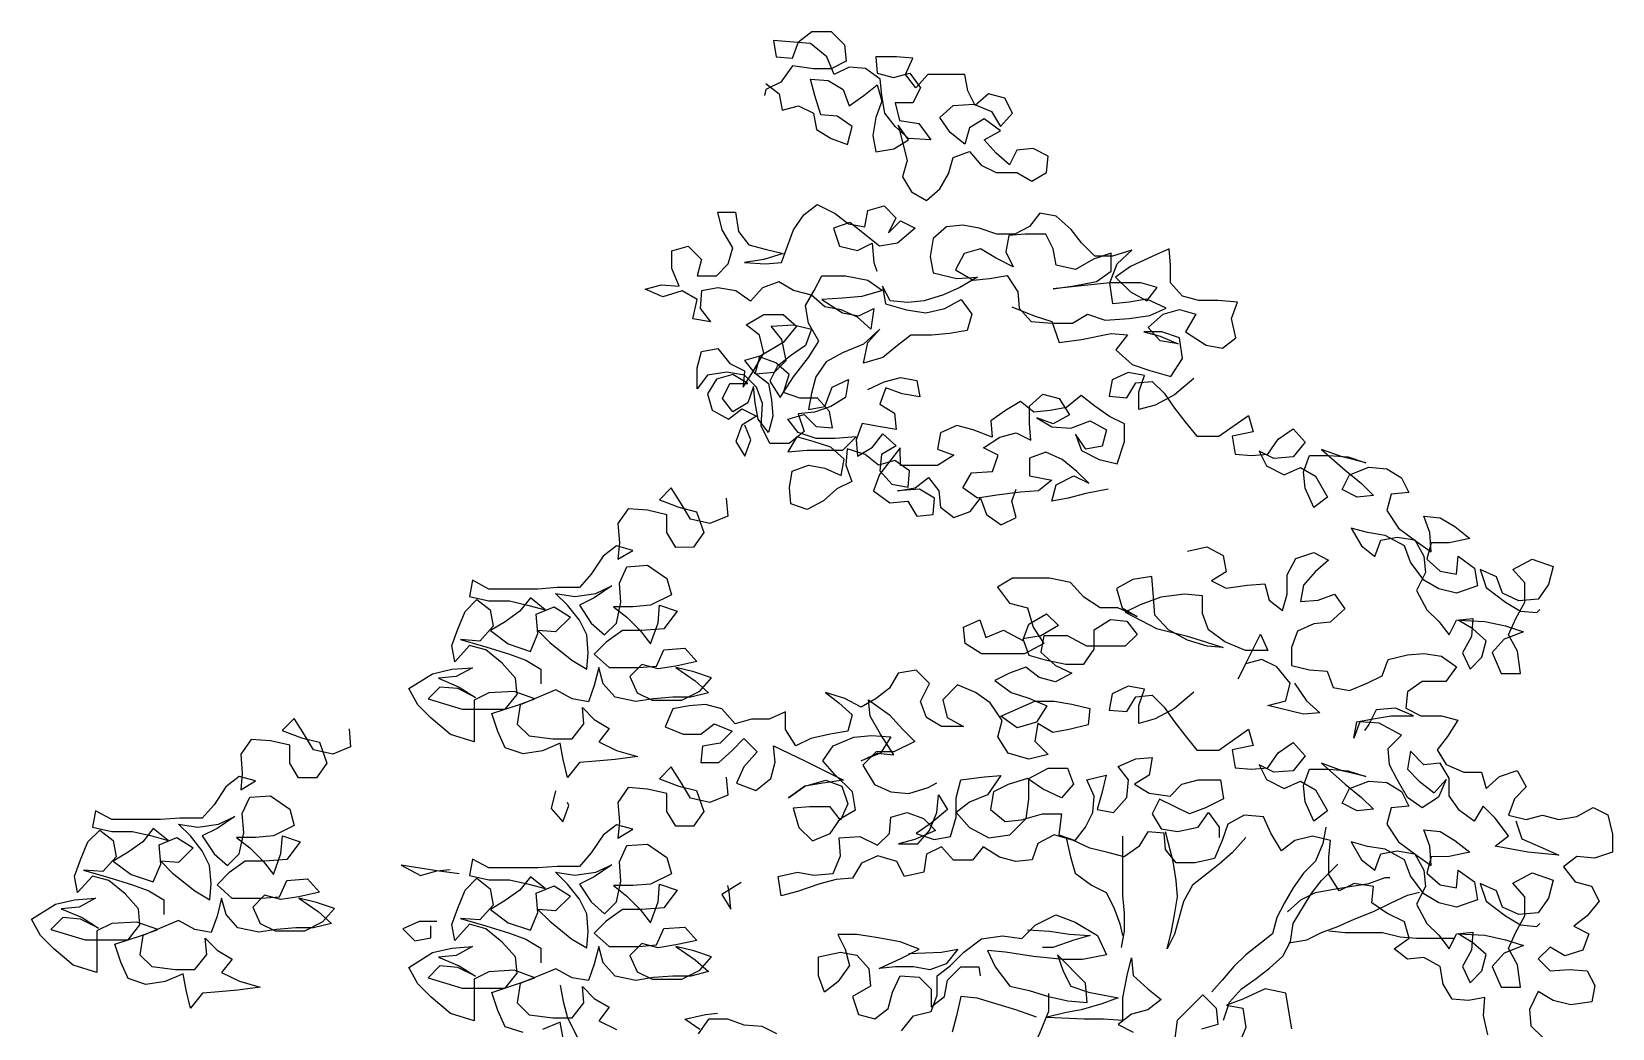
# Model space of a CAD drawing. Extents: x -109 to 1815, y -14679 to 345.
# Drawn here: x -107.047 to -104.415, y -33.112 to -31.452 of the extents above; entities that cross this region are included whole.
import ezdxf

# ---------------------------------------------------------------- set-up
doc = ezdxf.new("R2010")
doc.units = 0
doc.header["$MEASUREMENT"] = 0
doc.layers.get('0').update_dxf_attribs({"linetype": 'CONTINUOUS'})
doc.layers.add('LINHA-TELHA-VISTA', color=1, linetype='CONTINUOUS')

# ---------------------------------------------------------------- blocks, each defined once
blk = doc.blocks.new('arv-elev2')
for points in [[(-420.2, 7209.7), (-398, 7192.5), (-393, 7165.3), (-365.8, 7172.7), (-341.1, 7160.4), (-336.1, 7133.2), (-311.4, 7118.4), (-284.2, 7108.5), (-276.8, 7138.2), (-301.6, 7155.5), (-328.7, 7157.9), (-338.7, 7190), (-346.1, 7217.2), (-316.4, 7214.8), (-291.7, 7200), (-281.8, 7172.8), (-257.1, 7190.1), (-234.9, 7207.4), (-227.4, 7180.3), (-237.3, 7153.1), (-242.2, 7123.4), (-237.3, 7096.2), (-207.6, 7101.2), (-182.9, 7116), (-200.2, 7140.7), (-185.3, 7081.4), (-192.7, 7054.3), (-177.9, 7029.6), (-153.2, 7014.8), (-130.9, 7034.5), (-116.1, 7059.3), (-108.7, 7086.5), (-81.6, 7096.4), (-61.8, 7074.1), (-37.1, 7061.8), (-2.5, 7061.8), (22.3, 7047), (47, 7061.9), (49.4, 7089.1), (24.7, 7101.4), (-2.5, 7098.9), (-14.8, 7074.2), (-37.1, 7093.9), (-56.9, 7116.2), (-29.7, 7131), (-56.9, 7150.8), (-81.6, 7135.9), (-89, 7108.7), (-113.7, 7128.5), (-131, 7153.2), (-108.8, 7173), (-74.2, 7175.5), (-44.6, 7163.1), (-29.7, 7138.4), (-10, 7160.7), (-22.3, 7185.4), (-49.5, 7192.8), (-71.8, 7173), (-84.1, 7197.7), (-89.1, 7224.9), (-150.9, 7224.8), (-170.6, 7202.6), (-187.9, 7224.8), (-175.6, 7252), (-202.8, 7254.4), (-237.4, 7254.4), (-234.9, 7227.2), (-207.7, 7219.8), (-180.5, 7227.3), (-163.2, 7202.6), (-175.5, 7177.8), (-205.2, 7177.8), (-197.8, 7148.2), (-165.6, 7143.2), (-145.8, 7116.1), (-182.9, 7118.5), (-205.2, 7138.3), (-222.5, 7160.5), (-227.5, 7190.1), (-230, 7217.3), (-254.7, 7234.6), (-281.9, 7237), (-306.6, 7224.7), (-318.9, 7254.3), (-346.2, 7276.5), (-380.8, 7279), (-407.9, 7281.4), (-403, 7254.2), (-375.8, 7251.8), (-365.9, 7279), (-343.7, 7296.3), (-311.6, 7296.3), (-289.3, 7274.1), (-286.8, 7246.9), (-311.5, 7234.5), (-341.2, 7234.5), (-375.8, 7239.4), (-395.5, 7212.2), (-420.2, 7199.9), (-422.7, 7190)], [(-11, 6838), (26.1, 6823.2), (55.8, 6813.4), (68.2, 6778.8), (105.2, 6783.8), (154.7, 6793.7), (181.8, 6791.2), (162.1, 6766.5), (189.3, 6741.8), (219, 6732), (253.6, 6722.1), (273.3, 6751.8), (268.3, 6786.4), (238.7, 6796.2), (209, 6796.2), (236.2, 6788.8), (265.9, 6776.5), (236.2, 6781.4), (216.4, 6803.6), (241.1, 6825.9), (268.3, 6833.3), (295.5, 6825.9), (278.2, 6796.3), (312.8, 6774.1), (340, 6769.1), (362.3, 6786.5), (354.8, 6818.6), (364.7, 6845.8), (332.5, 6848.2), (300.4, 6848.2), (273.2, 6855.6), (253.4, 6877.8), (253.4, 6907.5), (250.9, 6934.6), (223.7, 6922.3), (186.7, 6904.9), (162, 6887.6), (186.7, 6862.9), (213.9, 6848.1), (231.2, 6870.4), (204, 6877.8), (152.1, 6877.7), (58.2, 6867.7), (92.8, 6872.7), (129.9, 6880.2), (154.6, 6897.5), (154.5, 6927.1), (124.9, 6917.2), (95.3, 6899.9), (63.1, 6907.3), (58.2, 6934.5), (45.8, 6959.2), (11.2, 6959.1), (-16, 6956.6), (-20.9, 6929.4), (-8.5, 6904.7), (-38.2, 6919.5), (-62.9, 6934.3), (-90.1, 6926.9), (-104.9, 6899.7), (-75.2, 6882.4), (-48.1, 6884.9), (-18.4, 6889.9), (-1.1, 6862.7), (1.4, 6835.6), (21.2, 6813.3), (55.8, 6810.9), (90.4, 6810.9), (115.1, 6825.8), (144.8, 6815.9), (184.3, 6818.4), (218.9, 6823.4), (246.1, 6835.8), (213.9, 6850.6), (184.3, 6845.6), (157.1, 6843.1), (152.1, 6877.7), (164.4, 6909.8), (189.1, 6932.1), (157, 6922.2), (127.4, 6922.2), (105.1, 6944.4), (87.8, 6966.6), (63, 6988.8), (35.9, 6993.7), (18.6, 6971.5), (-6.1, 6959.1), (-35.8, 6959.1), (-65.4, 6968.9), (-92.6, 6973.9), (-119.8, 6971.4), (-142, 6951.6), (-146.9, 6921.9), (-142, 6894.7), (-102.4, 6884.9), (-67.8, 6887.4), (-97.5, 6870.1), (-124.6, 6857.7), (-156.8, 6847.8), (-183.9, 6845.3), (-213.6, 6847.7), (-226, 6872.4), (-221, 6842.8), (-186.4, 6832.9), (-154.3, 6828), (-122.2, 6835.4), (-95, 6850.3), (-77.7, 6825.6), (-85.1, 6798.4), (-114.7, 6793.4), (-144.4, 6790.9), (-179, 6790.9), (-201.2, 6773.6), (-225.9, 6753.8), (-258, 6743.9), (-250.6, 6778.5), (-230.9, 6800.7), (-258, 6776), (-292.6, 6761.2), (-319.8, 6746.3), (-337, 6721.6), (-344.4, 6694.4), (-349.4, 6667.2), (-322.2, 6672.2), (-309.8, 6704.3), (-282.7, 6716.7), (-287.6, 6687), (-312.3, 6672.2), (-339.5, 6662.3), (-366.6, 6659.8), (-356.7, 6630.1), (-381.4, 6610.3), (-413.6, 6610.3), (-428.4, 6639.9), (-426, 6677), (-435.9, 6704.2), (-455.7, 6723.9), (-485.3, 6728.9), (-517.5, 6723.9), (-534.7, 6701.6), (-534.8, 6736.2), (-527.4, 6763.4), (-500.2, 6768.4), (-480.4, 6743.7), (-455.7, 6731.3), (-458.1, 6704.2), (-440.8, 6731.4), (-423.6, 6761), (-431, 6790.7), (-453.3, 6808), (-423.6, 6825.3), (-391.5, 6825.3), (-369.3, 6805.6), (-391.5, 6778.4), (-428.5, 6756.1), (-455.7, 6748.6), (-438.4, 6726.4), (-406.2, 6728.9), (-386.5, 6748.7), (-393.9, 6783.3), (-411.3, 6805.5), (-374.2, 6808), (-344.5, 6800.6), (-354.4, 6773.5), (-379.1, 6756.1), (-401.3, 6738.8), (-413.6, 6714.1), (-396.3, 6686.9), (-374.1, 6721.5), (-349.4, 6753.7), (-332.2, 6780.9), (-349.5, 6810.5), (-354.5, 6840.2), (-339.7, 6864.9), (-327.3, 6889.6), (-287.8, 6889.7), (-250.7, 6882.3), (-226, 6865), (-260.6, 6855.1), (-292.7, 6852.6), (-327.3, 6850.1), (-292.7, 6827.9), (-265.5, 6823), (-240.8, 6835.3), (-245.7, 6800.7), (-267.9, 6820.5), (-295.1, 6832.8), (-322.3, 6837.7), (-344.6, 6857.5), (-374.2, 6864.9), (-399, 6879.7), (-426.1, 6869.8), (-445.9, 6847.5), (-470.6, 6864.8), (-500.3, 6869.7), (-527.5, 6864.7), (-529.9, 6835.1), (-512.6, 6812.8), (-542.2, 6817.8), (-534.9, 6849.9), (-559.6, 6864.7), (-591.7, 6854.8), (-621.4, 6867.1), (-594.2, 6874.6), (-564.5, 6872.1), (-576.9, 6901.8), (-577, 6931.4), (-549.8, 6938.8), (-527.5, 6916.6), (-534.9, 6889.4), (-502.8, 6889.5), (-483, 6909.3), (-475.6, 6936.4), (-493, 6966.1), (-500.4, 6995.7), (-470.7, 6995.8), (-465.8, 6963.6), (-448.5, 6941.4), (-421.3, 6934), (-391.6, 6926.6), (-423.7, 6916.7), (-455.8, 6911.7), (-421.2, 6909.3), (-394.1, 6911.8), (-374.3, 6966.2), (-357.1, 6990.9), (-334.8, 7008.2), (-305.2, 6993.4), (-282.9, 6976.2), (-255.7, 6971.2), (-250.8, 6998.4), (-223.6, 7005.9), (-203.8, 6986.1), (-216.2, 6961.4), (-196.4, 6981.2), (-171.7, 6968.8), (-201.3, 6944.1), (-231, 6939.1), (-280.4, 6978.6), (-307.6, 6968.7), (-297.7, 6939.1), (-268, 6931.7), (-243.3, 6944.1), (-240.8, 6911.9), (-235.9, 6897.1)], [(-250.5, 6700.5), (-223.3, 6712.9), (-196.1, 6720.3), (-168.9, 6715.4), (-164, 6688.2), (-193.6, 6693.1), (-220.8, 6703), (-230.7, 6675.8), (-206, 6661), (-203.5, 6633.8), (-233.1, 6638.7), (-260.3, 6643.7), (-270.2, 6616.5), (-267.7, 6589.3), (-243, 6604.1), (-225.7, 6626.4), (-203.4, 6606.6), (-228.1, 6591.8), (-230.6, 6564.6), (-210.8, 6542.4), (-183.6, 6537.5), (-181.2, 6564.6), (-205.9, 6581.9), (-233.1, 6574.5), (-255.3, 6591.8), (-285, 6601.6), (-287.4, 6574.4), (-277.5, 6547.3), (-302.2, 6534.9), (-324.4, 6515.1), (-351.6, 6500.2), (-378.8, 6510.1), (-381.3, 6537.3), (-376.4, 6564.5), (-349.2, 6574.4), (-322, 6569.5), (-294.8, 6557.1), (-289.9, 6584.3), (-312.2, 6604.1), (-341.8, 6613.9), (-369, 6621.3), (-383.8, 6596.6), (-351.7, 6599.1), (-292.4, 6599.1), (-270.2, 6621.4), (-304.8, 6618.9), (-336.9, 6618.9), (-366.6, 6628.7), (-383.9, 6651), (-356.7, 6658.4), (-336.9, 6638.6), (-309.7, 6636.2), (-314.7, 6663.4), (-334.5, 6685.6), (-364.1, 6685.6), (-391.3, 6695.4), (-381.5, 6725.1), (-403.7, 6744.8), (-430.9, 6754.7), (-438.3, 6727.5), (-416.1, 6710.2), (-411.1, 6683.1), (-408.6, 6655.9), (-416, 6628.7), (-433.3, 6650.9), (-438.3, 6678.1), (-440.8, 6705.3), (-450.6, 6678.1), (-475.3, 6663.2), (-492.6, 6685.5), (-480.3, 6710.2), (-450.6, 6710.2), (-475.4, 6725), (-502.6, 6717.6), (-517.4, 6692.8), (-509.9, 6665.7), (-482.7, 6650.9), (-460.5, 6668.2), (-435.8, 6655.9), (-460.5, 6641), (-470.3, 6613.8), (-455.5, 6589.1), (-445.6, 6616.3), (-455.5, 6641)], [(291.9, 6718.7), (259.8, 6691.5), (227.7, 6674.1), (200.5, 6666.7), (200.5, 6696.4), (210.3, 6723.6), (183.1, 6728.5), (156, 6716.1), (151, 6688.9), (180.7, 6686.5), (195.5, 6711.2), (222.7, 6713.7), (242.5, 6693.9), (259.8, 6669.2), (277.1, 6647), (296.9, 6622.3), (334, 6622.4), (383.4, 6657), (390.8, 6629.8), (356.2, 6622.4), (361.2, 6592.7), (388.4, 6590.3), (415.6, 6592.8), (432.8, 6617.5), (457.5, 6634.8), (477.3, 6612.6), (457.6, 6587.9), (425.5, 6585.4), (400.7, 6597.7), (413.1, 6573), (442.8, 6558.2), (469.9, 6570.6), (494.7, 6555.8), (514.5, 6521.2), (492.2, 6503.9), (477.4, 6536), (474.9, 6563.2), (484.8, 6590.4), (516.9, 6590.4), (549, 6587.9), (578.7, 6578.1), (539.1, 6587.9), (504.5, 6600.3), (544.1, 6565.7), (571.3, 6543.5), (591.1, 6523.7), (563.9, 6521.2), (539.2, 6533.6), (551.5, 6558.3), (583.6, 6570.7), (613.3, 6568.2), (638, 6553.4), (650.4, 6528.7), (620.7, 6526.2), (613.3, 6499), (633.1, 6469.4), (662.8, 6447.2), (687.5, 6429.9), (685, 6462), (675.1, 6489.2), (702.3, 6486.8), (727, 6472), (751.8, 6452.2), (717.2, 6444.8), (687.5, 6444.7), (680.1, 6417.6), (702.4, 6397.8), (729.6, 6392.9), (732, 6422.5), (759.2, 6402.8), (764.2, 6373.1), (729.6, 6360.8), (700, 6368.1), (675.2, 6383), (653, 6412.6), (643.1, 6439.8), (610.9, 6457), (581.3, 6461.9), (554.1, 6469.3), (571.4, 6439.7), (593.6, 6422.4), (603.5, 6449.6), (630.7, 6454.6), (660.3, 6449.7), (675.2, 6422.5), (677.7, 6395.3), (662.9, 6365.6), (680.2, 6333.5), (700, 6313.8), (717.3, 6291.6), (729.7, 6316.3), (756.8, 6318.8), (754.4, 6289.1), (739.6, 6261.9), (752, 6234.7), (771.7, 6254.5), (779.1, 6281.7), (756.9, 6301.5), (732.1, 6316.3), (776.6, 6313.9), (811.2, 6306.5), (840.9, 6296.6), (808.8, 6284.2), (789, 6262), (803.9, 6227.4), (836, 6227.4), (831, 6264.5), (816.2, 6291.6), (828.5, 6318.8), (843.3, 6346), (843.3, 6378.2), (823.5, 6400.4), (855.6, 6417.7), (890.2, 6405.4), (882.8, 6375.7), (865.5, 6351), (833.4, 6348.5), (806.2, 6360.8), (796.3, 6388), (769.1, 6400.3), (779, 6370.7), (811.2, 6346), (835.9, 6331.2), (863.1, 6328.8), (868, 6333.7)], [(149.5, 6534.3), (112.4, 6526.9), (82.8, 6519.4), (55.6, 6514.5), (63, 6541.7), (92.6, 6556.5), (117.3, 6544.2), (97.5, 6563.9), (72.8, 6583.7), (45.6, 6596), (18.4, 6586.1), (18.5, 6556.4), (55.5, 6549.1), (33.3, 6531.7), (3.7, 6529.2), (-35.9, 6524.3), (-68, 6519.3), (-92.7, 6536.6), (-77.9, 6561.3), (-43.3, 6563.8), (-33.5, 6591), (-58.2, 6603.3), (-31, 6620.7), (-3.8, 6628.1), (20.9, 6615.8), (18.4, 6642.9), (18.4, 6672.6), (40.6, 6692.4), (67.8, 6685), (85.1, 6657.8), (57.9, 6643), (30.7, 6652.8), (55.5, 6638), (87.6, 6635.6), (119.7, 6648), (146.9, 6633.2), (139.5, 6606), (112.3, 6601), (95, 6625.7), (104.9, 6598.5), (134.6, 6583.7), (164.3, 6576.3), (176.6, 6613.4), (176.5, 6643.1), (151.8, 6655.4), (127.1, 6672.7), (104.8, 6690), (80.1, 6670.2), (53, 6665.2), (25.8, 6662.7), (3.5, 6680), (-21.2, 6665.1), (-45.9, 6647.8), (-43.4, 6620.6), (-75.5, 6633), (-102.7, 6640.4), (-129.9, 6628), (-134.8, 6600.8), (-107.6, 6590.9), (-134.8, 6573.6), (-196.5, 6573.5), (-196.6, 6603.2), (-231.1, 6558.7), (-241, 6531.5), (-213.8, 6511.7), (-184.1, 6514.2), (-169.3, 6489.5), (-142.1, 6492), (-139.7, 6519.2), (-164.4, 6534), (-201.4, 6531.5), (-171.8, 6536.5), (-149.6, 6553.8), (-132.3, 6531.6), (-129.8, 6504.4), (-107.5, 6487.1), (-80.3, 6497), (-63, 6519.3), (-53.1, 6492.1), (-28.4, 6474.8), (-3.7, 6487.2), (-11.1, 6514.4), (-3.8, 6534.2)], [(-486.4, 6519.1), (-483.9, 6489.4), (-513.6, 6477), (-545.7, 6484.4), (-560.6, 6509.1), (-577.9, 6536.3), (-597.6, 6516.5), (-565.5, 6504.2), (-535.8, 6496.8), (-523.4, 6462.2), (-540.7, 6437.5), (-570.4, 6437.4), (-585.2, 6462.1), (-585.2, 6491.8), (-617.4, 6499.2), (-649.5, 6501.6), (-666.8, 6476.9), (-664.3, 6444.8), (-666.7, 6417.6), (-642, 6432.4), (-669.2, 6439.8), (-691.4, 6422.5), (-711.2, 6392.8), (-730.9, 6370.6), (-768, 6370.5), (-800.1, 6368), (-881.7, 6368), (-908.9, 6382.8), (-913.8, 6355.6), (-881.7, 6348.2), (-847.1, 6348.2), (-814.9, 6340.8), (-787.7, 6333.4), (-812.5, 6353.2), (-829.8, 6330.9), (-854.5, 6313.6), (-879.1, 6298.8), (-849.5, 6276.5), (-812.4, 6264.2), (-800.1, 6293.9), (-802.6, 6326), (-772.9, 6338.4), (-745.7, 6321.1), (-770.4, 6296.4), (-800.1, 6298.8), (-780.3, 6279.1), (-743.2, 6249.5), (-718.5, 6234.7), (-716, 6261.8), (-718.5, 6291.5), (-730.9, 6316.2), (-750.7, 6340.9), (-770.5, 6360.6), (-738.3, 6355.7), (-703.7, 6360.7), (-676.6, 6373.1), (-706.2, 6353.3), (-730.9, 6340.9), (-711.1, 6311.3), (-688.9, 6291.5), (-669.1, 6311.3), (-661.7, 6345.9), (-664.2, 6378), (-651.9, 6405.2), (-617.3, 6407.7), (-585.2, 6385.5), (-577.7, 6358.3), (-612.3, 6341), (-641.9, 6338.5), (-674.1, 6338.5), (-651.8, 6321.2), (-629.6, 6299), (-612.2, 6276.8), (-599.9, 6311.4), (-597.5, 6341), (-567.8, 6331.2), (-590, 6301.5), (-627.1, 6299), (-659.2, 6299), (-686.4, 6279.2), (-706.1, 6259.4), (-681.4, 6237.2), (-632, 6237.2), (-602.3, 6239.7), (-590, 6266.9), (-555.4, 6269.4), (-535.6, 6247.2), (-570.2, 6239.7), (-599.8, 6234.8), (-627, 6242.2), (-646.8, 6222.4), (-634.4, 6195.2), (-609.7, 6182.9), (-560.3, 6182.9), (-530.6, 6197.8), (-510.9, 6220), (-540.5, 6229.9), (-570.2, 6237.3), (-538, 6215.1), (-515.8, 6195.3), (-545.4, 6187.9), (-575.1, 6187.8), (-607.2, 6185.3), (-636.9, 6180.4), (-671.5, 6187.7), (-691.3, 6210), (-698.7, 6237.1), (-706.1, 6207.5), (-715.9, 6180.3), (-743.1, 6185.2), (-770.3, 6200), (-829.6, 6175.2), (-834.5, 6143.1), (-814.7, 6123.4), (-775.2, 6118.5), (-743.1, 6118.5), (-723.3, 6143.2), (-725.8, 6170.4), (-706, 6150.6), (-681.3, 6135.8), (-698.6, 6113.6), (-668.9, 6098.8), (-634.3, 6088.9), (-671.4, 6084), (-703.5, 6081.5), (-730.7, 6079), (-750.4, 6054.2), (-757.9, 6083.9), (-762.8, 6111.1), (-792.5, 6098.7), (-824.6, 6093.7), (-854.3, 6103.6), (-866.6, 6130.7), (-876.6, 6160.4), (-832.1, 6175.2), (-804.9, 6185.2), (-839.5, 6197.5), (-881.5, 6195), (-906.2, 6182.6), (-906.2, 6113.4), (-945.7, 6125.7), (-977.9, 6152.9), (-1000.1, 6175.1), (-1015, 6202.3), (-975.5, 6227), (-943.3, 6234.4), (-908.7, 6237), (-935.9, 6222.1), (-965.6, 6219.6), (-931, 6204.8), (-903.8, 6187.5), (-933.4, 6202.3), (-963.1, 6204.8), (-982.8, 6185), (-926, 6167.7), (-854.3, 6167.8), (-834.6, 6192.5), (-837.1, 6219.7), (-859.3, 6244.4), (-886.5, 6266.6), (-913.7, 6274), (-938.4, 6246.8), (-943.4, 6274), (-933.5, 6301.2), (-921.2, 6330.8), (-901.4, 6350.6), (-879.2, 6333.4), (-874.2, 6306.2), (-896.4, 6281.4), (-928.6, 6283.9), (-886.5, 6271.6), (-847, 6259.3), (-819.8, 6249.4), (-795.1, 6234.6), (-795, 6209.9)], [(281.8, 6430.9), (313.9, 6438.4), (341.1, 6423.6), (346.1, 6396.4), (321.4, 6381.5), (346.1, 6369.2), (380.7, 6374.2), (410.3, 6376.7), (417.8, 6349.5), (440, 6332.2), (447.4, 6359.4), (447.4, 6391.5), (462.2, 6418.7), (491.8, 6428.7), (516.6, 6416.3), (494.3, 6396.5), (474.6, 6374.3), (469.7, 6347.1), (499.3, 6349.6), (526.5, 6359.5), (543.8, 6334.8), (519.1, 6312.5), (491.9, 6310), (464.8, 6297.7), (454.9, 6270.5), (454.9, 6240.8), (484.6, 6233.4), (514.3, 6231), (524.2, 6203.8), (551.4, 6198.9), (581, 6211.3), (605.7, 6223.6), (615.6, 6250.8), (647.7, 6258.3), (674.9, 6260.8), (704.5, 6255.9), (729.3, 6238.6), (712, 6213.9), (672.4, 6213.8), (647.7, 6196.5), (645.3, 6169.3), (670, 6157), (704.6, 6157), (731.8, 6149.6), (714.5, 6122.4), (697.3, 6100.2), (712.1, 6075.5), (741.8, 6063.1), (771.4, 6063.2), (778.9, 6036), (801.1, 6055.8), (830.7, 6065.7), (845.6, 6038.5), (825.8, 6018.7), (816, 5991.5), (845.6, 5984.2), (872.8, 5991.6), (900, 5984.2), (929.7, 5989.2), (956.8, 6004), (981.5, 5991.7), (989, 5959.6), (989, 5929.9), (959.4, 5920), (929.7, 5922.4), (907.5, 5905.1), (927.3, 5880.4), (954.5, 5873), (966.8, 5848.3), (947.1, 5823.6), (924.9, 5806.3), (949.6, 5794), (939.7, 5766.8), (910.1, 5756.9), (885.4, 5771.7), (865.6, 5751.9), (885.4, 5732.1), (917.5, 5734.6), (947.2, 5732.2), (959.6, 5707.5), (954.6, 5680.3), (920.1, 5675.3), (890.4, 5682.7), (865.7, 5697.5), (850.9, 5667.8), (853.4, 5640.7), (873.1, 5620.9)], [(781.7, 5625.8), (774.3, 5657.9), (776.7, 5687.5), (749.5, 5682.6), (722.3, 5685), (707.5, 5709.7), (702.5, 5739.4), (675.3, 5754.2), (648.1, 5751.7), (625.9, 5769), (650.6, 5786.3), (643.1, 5813.5), (613.5, 5828.3), (588.8, 5845.5), (591.2, 5872.7), (559.1, 5877.6), (534.4, 5865.2), (517, 5892.4), (517, 5922.1), (519.5, 5949.3), (489.8, 5956.6), (460.2, 5949.2), (437.9, 5931.9), (420.6, 5961.5), (408.2, 5988.7), (376.1, 5991.1), (348.9, 5976.3), (339.1, 5949.1), (326.7, 5919.4), (294.6, 5912), (262.5, 5912), (245.2, 5934.2), (242.7, 5961.4), (215.5, 5963.8), (200.7, 5939.1), (176, 5921.8), (148.8, 5929.1), (119.1, 5936.5), (91.9, 5948.9), (59.8, 5958.7), (32.6, 5943.9), (22.8, 5916.7), (-4.4, 5914.2), (-31.6, 5921.6), (-58.8, 5938.8), (-76.1, 5916.6), (-108.2, 5916.6), (-128, 5938.8), (-152.7, 5926.4), (-157.6, 5896.7), (-189.7, 5889.3), (-202.1, 5914), (-234.2, 5923.9), (-261.4, 5911.5), (-276.2, 5886.7), (-303.4, 5884.3), (-330.6, 5876.8), (-367.6, 5864.4), (-394.8, 5857), (-399.8, 5889.1), (-367.7, 5896.5), (-340.5, 5891.6), (-308.4, 5894.1), (-296, 5923.8), (-298.5, 5953.5), (-263.9, 5956), (-234.3, 5941.2), (-214.5, 5960.9), (-212.1, 5988.1), (-184.9, 5995.6), (-157.7, 5985.7), (-137.9, 5966), (-172.5, 5951.1), (-199.7, 5943.7), (-167.5, 5943.7), (-147.8, 5965.9), (-135.5, 5995.6), (-133, 6025.3), (-118.2, 6000.6), (-145.3, 5978.3), (-170, 5961), (-140.4, 5951.1), (-113.2, 5956.1), (-103.3, 5988.2), (-103.4, 6020.4), (-96, 6050), (-56.4, 6055), (-29.3, 6057.5), (-51.5, 6025.3), (-81.1, 6013), (-103.3, 5995.6), (-81.1, 5970.9), (-48.9, 5953.7), (-14.3, 5958.7), (12.8, 5985.9), (17.7, 6018), (17.7, 6052.6), (49.8, 6069.9), (81.9, 6069.9), (91.9, 6042.8), (72.1, 6020.5), (40, 6035.3), (15.2, 6052.6), (-16.9, 6042.7), (-41.6, 6030.3), (-46.5, 6000.6), (-21.8, 5980.9), (5.4, 5983.4), (40, 5993.3), (72.1, 5993.3), (67.2, 5958.7), (94.4, 5948.9), (111.7, 5971.1), (124, 5995.8), (126.5, 6023), (114.1, 6050.2), (146.2, 6057.7), (138.8, 6028), (131.4, 6000.8), (158.6, 5995.9), (180.8, 6020.6), (183.3, 6050.3), (166, 6072.5), (195.6, 6084.9), (222.8, 6087.4), (217.9, 6057.7), (193.2, 6042.9), (217.9, 6028.1), (252.5, 6023.2), (272.3, 6042.9), (299.4, 6050.4), (336.5, 6050.4), (341.5, 6018.3), (311.8, 6003.4), (284.7, 5993.5), (235.2, 6018.2), (222.9, 5993.5), (237.7, 5968.8), (264.9, 5963.9), (299.5, 5971.3), (316.8, 5996), (334.1, 5971.3), (334.1, 5954)], [(459.9, 6211.2), (479.7, 6181.5), (502, 6161.8), (474.8, 6159.3), (415.5, 6174), (445.1, 6181.5), (452.5, 6211.1), (430.2, 6238.3), (405.5, 6250.6), (378.3, 6243.2), (366, 6218.5), (403, 6292.7), (415.4, 6265.5), (378.3, 6265.4), (343.7, 6280.2), (316.5, 6300), (306.6, 6327.2), (306.6, 6356.8), (276.9, 6359.3), (237.4, 6354.3), (202.8, 6341.9), (178.1, 6329.5), (230, 6302.4), (279.4, 6290.1), (311.6, 6280.2), (341.2, 6270.4), (314.1, 6272.8), (281.9, 6282.7), (249.8, 6299.9), (227.5, 6324.6), (225, 6354.3), (222.5, 6388.9), (190.4, 6383.9), (163.2, 6369), (173.1, 6336.9), (197.9, 6322.1), (165.7, 6336.9), (136.1, 6336.9), (108.9, 6354.2), (86.6, 6378.9), (52, 6386.2), (-9.8, 6386.2), (-34.5, 6371.3), (-14.7, 6344.2), (15, 6336.8), (24.9, 6304.7), (42.2, 6277.5), (10.1, 6260.2), (-61.6, 6260.1), (-88.8, 6277.4), (-91.3, 6304.6), (-64.1, 6316.9), (-54.2, 6287.3), (-24.5, 6299.7), (7.6, 6282.4), (17.5, 6309.6), (47.1, 6326.9), (66.9, 6307.2), (37.3, 6289.8), (7.6, 6284.9), (17.5, 6257.7), (44.7, 6250.3), (79.3, 6242.9), (109, 6243), (126.2, 6267.7), (126.2, 6299.8), (153.4, 6317.1), (180.6, 6314.7), (197.9, 6292.5), (178.1, 6272.7), (113.9, 6272.6), (81.7, 6289.9), (42.2, 6289.9), (37.3, 6262.7), (62, 6240.4), (89.2, 6228.1), (62, 6213.3), (34.9, 6220.6), (12.6, 6237.9), (-14.6, 6228), (-39.3, 6215.6), (-12.1, 6195.9), (17.6, 6186), (47.3, 6173.7), (30, 6146.5), (-2.1, 6136.6), (-29.3, 6156.3), (27.5, 6181.1), (59.6, 6181.1), (89.3, 6176.2), (118.9, 6168.8), (116.5, 6141.6), (84.4, 6134.2), (57.2, 6129.2), (32.5, 6144), (27.5, 6114.4), (49.8, 6092.2), (17.7, 6084.7), (-16.9, 6094.6), (-34.3, 6121.7), (-26.9, 6148.9), (-46.7, 6178.6), (-71.4, 6195.8), (-101.1, 6208.2), (-125.7, 6183.4), (-118.3, 6153.8), (-91.1, 6139), (-128.2, 6138.9), (-152.9, 6153.8), (-162.8, 6180.9), (-148, 6210.6), (-170.3, 6232.8), (-199.9, 6227.8), (-214.7, 6203.1), (-237, 6185.8), (-261.7, 6171), (-288.8, 6185.8), (-321, 6195.6), (-298.7, 6178.3), (-276.5, 6158.6), (-283.9, 6131.4), (-313.5, 6126.4), (-345.6, 6119), (-370.3, 6106.6), (-387.6, 6133.8), (-387.7, 6163.4), (-414.8, 6151), (-444.5, 6151), (-471.7, 6143.6), (-493.9, 6168.3), (-521.1, 6175.7), (-548.3, 6173.2), (-575.5, 6168.2), (-587.8, 6138.5), (-558.2, 6126.2), (-528.5, 6126.2), (-506.3, 6143.5), (-476.6, 6131.2), (-496.4, 6111.4), (-526, 6106.5), (-528.5, 6079.3), (-498.8, 6079.3), (-476.6, 6099.1), (-456.8, 6118.9), (-434.6, 6096.7), (-456.8, 6071.9), (-469.1, 6044.7), (-437, 6032.4), (-412.3, 6052.2), (-404.9, 6079.4), (-407.4, 6106.6), (-355.5, 6081.9), (-291.2, 6049.8), (-325.8, 6044.9), (-355.4, 6039.9), (-382.6, 6020.1), (-355.4, 6039.9), (-320.8, 6049.8), (-293.7, 6039.9), (-283.7, 6010.3), (-296.1, 5983.1), (-313.4, 6005.3), (-348, 6005.3), (-375.2, 6002.8), (-365.3, 5970.7), (-343, 5948.5), (-313.4, 5960.9), (-296.1, 5985.6), (-271.4, 6000.4), (-276.3, 6030.1), (-306, 6059.7), (-325.8, 6081.9), (-308.5, 6106.7), (-274, 6121.5), (-244.3, 6124), (-212.2, 6121.6), (-229.5, 6094.4), (-261.6, 6082), (-234.4, 6094.4), (-207.2, 6091.9), (-229.5, 6126.5), (-246.8, 6156.1), (-249.3, 6183.3), (-214.7, 6158.6), (-192.4, 6133.9), (-172.6, 6114.2), (-207.2, 6096.9), (-236.9, 6096.8), (-259.1, 6074.6), (-239.3, 6042.5), (-212.1, 6030.1), (-182.4, 6027.7), (-150.3, 6037.6), (-135.5, 6045)], [(291.9, 6196.2), (259.8, 6169), (227.7, 6151.6), (200.5, 6144.2), (200.5, 6173.8), (210.3, 6201), (183.1, 6206), (156, 6193.6), (151, 6166.4), (180.7, 6163.9), (195.5, 6188.7), (222.7, 6191.2), (242.5, 6171.4), (259.8, 6146.7), (277.1, 6124.5), (296.9, 6099.8), (334, 6099.8), (383.4, 6134.5), (390.8, 6107.3), (356.2, 6099.9), (361.2, 6070.2), (388.4, 6067.8), (415.6, 6070.3), (432.8, 6095), (457.5, 6112.3), (477.3, 6090.1), (457.6, 6065.3), (425.5, 6062.8), (400.7, 6075.2), (413.1, 6050.5), (442.8, 6035.7), (469.9, 6048.1), (494.7, 6033.3), (514.5, 5998.7), (492.2, 5981.4), (477.4, 6013.5), (474.9, 6040.7), (484.8, 6067.8), (516.9, 6067.9), (549, 6065.4), (578.7, 6055.6), (539.1, 6065.4), (504.5, 6077.7), (544.1, 6043.2), (571.3, 6021), (591.1, 6001.2), (563.9, 5998.7), (539.2, 6011.1), (551.5, 6035.8), (583.6, 6048.2), (613.3, 6045.7), (638, 6030.9), (650.4, 6006.2), (620.7, 6003.7), (613.3, 5976.5), (633.1, 5946.9), (662.8, 5924.7), (687.5, 5907.4), (685, 5939.5), (675.1, 5966.7), (702.3, 5964.3), (727, 5949.4), (751.8, 5929.7), (717.2, 5922.3), (687.5, 5922.2), (680.1, 5895), (702.4, 5875.3), (729.6, 5870.4), (732, 5900), (759.2, 5880.3), (764.2, 5850.6), (729.6, 5838.2), (700, 5845.6), (675.2, 5860.4), (653, 5890.1), (643.1, 5917.2), (610.9, 5934.5), (581.3, 5939.4), (554.1, 5946.8), (571.4, 5917.2), (593.6, 5899.9), (603.5, 5927.1), (630.7, 5932.1), (660.3, 5927.1), (675.2, 5900), (677.7, 5872.8), (662.9, 5843.1), (680.2, 5811), (700, 5791.3), (717.3, 5769), (729.7, 5793.8), (756.8, 5796.3), (754.4, 5766.6), (739.6, 5739.4), (752, 5712.2), (771.7, 5732), (779.1, 5759.2), (756.9, 5779), (732.1, 5793.8), (776.6, 5791.3), (811.2, 5784), (840.9, 5774.1), (808.8, 5761.7), (789, 5739.4), (803.9, 5704.9), (836, 5704.9), (831, 5742), (816.2, 5769.1), (828.5, 5796.3), (843.3, 5823.5), (843.3, 5855.6), (823.5, 5877.9), (855.6, 5895.2), (890.2, 5882.9), (882.8, 5853.2), (865.5, 5828.5), (833.4, 5826), (806.2, 5838.3), (796.3, 5865.5), (769.1, 5877.8), (779, 5848.2), (811.2, 5823.5), (835.9, 5808.7), (863.1, 5806.2), (868, 5811.2)], [(828.3, 5981.7), (838.2, 5952), (872.9, 5937.2), (900.1, 5924.9), (848.2, 5929.8), (793.8, 5939.6), (816, 5956.9), (793.7, 5986.6), (773.9, 6006.3), (759.1, 5981.6), (734.4, 5998.9), (717.1, 6023.6), (717.1, 6053.2), (702.2, 6077.9), (675, 6075.4), (652.8, 6097.7), (647.9, 6068), (667.6, 6048.2), (692.4, 6028.5), (712.1, 6050.8), (699.8, 6021.1), (672.6, 6003.8), (647.9, 6021), (630.6, 6050.7), (618.2, 6075.4), (615.7, 6102.6), (637.9, 6124.8), (600.8, 6144.6), (568.7, 6147), (558.8, 6119.8), (563.8, 6147), (590.9, 6152), (620.6, 6156.9), (657.7, 6157), (628, 6169.3), (595.9, 6166.8), (583.5, 6142.1), (576.1, 6132.2)], [(-1114.4, 6135), (-1111.9, 6105.3), (-1141.5, 6092.9), (-1173.6, 6100.3), (-1188.5, 6125), (-1205.8, 6152.2), (-1225.6, 6132.4), (-1193.4, 6120.1), (-1163.8, 6112.7), (-1151.4, 6078.1), (-1168.7, 6053.4), (-1198.3, 6053.3), (-1213.2, 6078), (-1213.2, 6107.7), (-1245.3, 6115.1), (-1277.5, 6117.5), (-1294.7, 6092.8), (-1292.2, 6060.7), (-1294.7, 6033.5), (-1270, 6048.3), (-1297.2, 6055.7), (-1319.4, 6038.4), (-1339.1, 6008.7), (-1358.9, 5986.5), (-1396, 5986.4), (-1428.1, 5983.9), (-1509.6, 5983.9), (-1536.8, 5998.7), (-1541.7, 5971.5), (-1509.6, 5964.1), (-1475, 5964.1), (-1442.9, 5956.7), (-1415.7, 5949.4), (-1440.4, 5969.1), (-1457.7, 5946.8), (-1482.4, 5929.5), (-1507.1, 5914.7), (-1477.4, 5892.5), (-1440.3, 5880.1), (-1428, 5909.8), (-1430.5, 5941.9), (-1400.9, 5954.3), (-1373.7, 5937), (-1398.4, 5912.3), (-1428, 5914.7), (-1408.2, 5895), (-1371.1, 5865.4), (-1346.4, 5850.6), (-1344, 5877.8), (-1346.5, 5907.4), (-1358.8, 5932.1), (-1378.6, 5956.8), (-1398.4, 5976.6), (-1366.3, 5971.6), (-1331.7, 5976.6), (-1304.5, 5989), (-1334.2, 5969.2), (-1358.9, 5956.8), (-1339.1, 5927.2), (-1316.8, 5907.4), (-1297.1, 5927.2), (-1289.7, 5961.8), (-1292.2, 5993.9), (-1279.8, 6021.1), (-1245.2, 6023.6), (-1213.1, 6001.4), (-1205.7, 5974.3), (-1240.2, 5956.9), (-1269.9, 5954.4), (-1302, 5954.4), (-1279.8, 5937.1), (-1257.5, 5914.9), (-1240.2, 5892.7), (-1227.9, 5927.3), (-1225.4, 5956.9), (-1195.8, 5947.1), (-1218, 5917.4), (-1255, 5914.9), (-1287.2, 5914.9), (-1314.3, 5895.1), (-1334.1, 5875.3), (-1309.3, 5853.1), (-1259.9, 5853.1), (-1230.3, 5855.6), (-1217.9, 5882.8), (-1183.3, 5885.3), (-1163.5, 5863.1), (-1198.1, 5855.6), (-1227.8, 5850.7), (-1255, 5858.1), (-1274.7, 5838.3), (-1262.3, 5811.1), (-1237.6, 5798.8), (-1188.2, 5798.8), (-1158.6, 5813.7), (-1138.8, 5835.9), (-1168.5, 5845.8), (-1198.1, 5853.2), (-1166, 5831), (-1143.7, 5811.2), (-1173.4, 5803.8), (-1203, 5803.7), (-1235.2, 5801.2), (-1264.8, 5796.3), (-1299.4, 5803.7), (-1319.2, 5825.9), (-1326.6, 5853.1), (-1334, 5823.4), (-1343.9, 5796.2), (-1371.1, 5801.1), (-1398.3, 5815.9), (-1457.6, 5791.2), (-1462.5, 5759), (-1442.7, 5739.3), (-1403.1, 5734.4), (-1371, 5734.4), (-1351.3, 5759.1), (-1353.8, 5786.3), (-1334, 5766.6), (-1309.2, 5751.8), (-1326.5, 5729.5), (-1296.9, 5714.7), (-1262.3, 5704.8), (-1299.3, 5699.9), (-1331.4, 5697.4), (-1358.6, 5694.9), (-1378.4, 5670.1), (-1385.8, 5699.8), (-1390.8, 5727), (-1420.4, 5714.6), (-1452.5, 5709.6), (-1482.2, 5719.5), (-1494.6, 5746.6), (-1504.5, 5776.3), (-1460, 5791.2), (-1432.9, 5801.1), (-1467.5, 5813.4), (-1509.5, 5810.9), (-1534.2, 5798.5), (-1534.1, 5729.3), (-1573.7, 5741.6), (-1605.8, 5768.8), (-1628.1, 5791), (-1642.9, 5818.2), (-1603.4, 5842.9), (-1571.3, 5850.4), (-1536.7, 5852.9), (-1563.9, 5838), (-1593.5, 5835.5), (-1558.9, 5820.7), (-1531.7, 5803.4), (-1561.4, 5818.2), (-1591, 5820.7), (-1610.8, 5800.9), (-1553.9, 5783.7), (-1482.3, 5783.7), (-1462.5, 5808.5), (-1465, 5835.6), (-1487.3, 5860.3), (-1514.5, 5882.5), (-1541.7, 5889.9), (-1566.4, 5862.7), (-1571.3, 5889.9), (-1561.5, 5917.1), (-1549.1, 5946.8), (-1529.4, 5966.5), (-1507.1, 5949.3), (-1502.2, 5922.1), (-1524.4, 5897.4), (-1556.5, 5899.8), (-1514.5, 5887.5), (-1474.9, 5875.2), (-1447.7, 5865.3), (-1423, 5850.5), (-1423, 5825.8)], [(-486.4, 6054.6), (-483.9, 6024.9), (-513.6, 6012.6), (-545.7, 6019.9), (-560.6, 6044.6), (-577.9, 6071.8), (-597.6, 6052), (-565.5, 6039.7), (-535.8, 6032.3), (-523.4, 5997.7), (-540.7, 5973), (-570.4, 5973), (-585.2, 5997.7), (-585.2, 6027.3), (-617.4, 6034.7), (-649.5, 6037.2), (-666.8, 6012.4), (-664.3, 5980.3), (-666.7, 5953.1), (-642, 5968), (-669.2, 5975.4), (-691.4, 5958), (-711.2, 5928.4), (-730.9, 5906.1), (-768, 5906.1), (-800.1, 5903.6), (-881.7, 5903.5), (-908.9, 5918.3), (-913.8, 5891.1), (-881.7, 5883.7), (-847.1, 5883.8), (-814.9, 5876.4), (-787.7, 5869), (-812.5, 5888.7), (-829.8, 5866.5), (-854.5, 5849.2), (-879.1, 5834.3), (-849.5, 5812.1), (-812.4, 5799.8), (-800.1, 5829.4), (-802.6, 5861.6), (-772.9, 5873.9), (-745.7, 5856.7), (-770.4, 5831.9), (-800.1, 5834.4), (-780.3, 5814.6), (-743.2, 5785), (-718.5, 5770.2), (-716, 5797.4), (-718.5, 5827), (-730.9, 5851.7), (-750.7, 5876.4), (-770.5, 5896.2), (-738.3, 5891.3), (-703.7, 5896.2), (-676.6, 5908.6), (-706.2, 5888.8), (-730.9, 5876.4), (-711.1, 5846.8), (-688.9, 5827.1), (-669.1, 5846.8), (-661.7, 5881.5), (-664.2, 5913.6), (-651.9, 5940.8), (-617.3, 5943.3), (-585.2, 5921.1), (-577.7, 5893.9), (-612.3, 5876.6), (-641.9, 5874.1), (-674.1, 5874), (-651.8, 5856.7), (-629.6, 5834.5), (-612.2, 5812.3), (-599.9, 5846.9), (-597.5, 5876.6), (-567.8, 5866.7), (-590, 5837), (-627.1, 5834.5), (-659.2, 5834.5), (-686.4, 5814.7), (-706.1, 5794.9), (-681.4, 5772.7), (-632, 5772.7), (-602.3, 5775.2), (-590, 5802.4), (-555.4, 5804.9), (-535.6, 5782.7), (-570.2, 5775.3), (-599.8, 5770.3), (-627, 5777.7), (-646.8, 5757.9), (-634.4, 5730.7), (-609.7, 5718.4), (-560.3, 5718.4), (-530.6, 5733.3), (-510.9, 5755.6), (-540.5, 5765.4), (-570.2, 5772.8), (-538, 5750.6), (-515.8, 5730.8), (-545.4, 5723.4), (-575.1, 5723.4), (-607.2, 5720.9), (-636.9, 5715.9), (-671.5, 5723.3), (-691.3, 5745.5), (-698.7, 5772.7), (-706.1, 5743), (-715.9, 5715.8), (-743.1, 5720.7), (-770.3, 5735.6), (-829.6, 5710.8), (-834.5, 5678.7), (-814.7, 5658.9), (-775.2, 5654), (-743.1, 5654), (-723.3, 5678.8), (-725.8, 5705.9), (-706, 5686.2), (-681.3, 5671.4), (-698.6, 5649.1), (-668.9, 5634.3)], [(-757.9, 5619.4), (-762.8, 5646.6), (-792.5, 5634.2)], [(-824.6, 5629.2), (-854.3, 5639.1), (-866.6, 5666.3), (-876.6, 5695.9), (-832.1, 5710.8), (-804.9, 5720.7), (-839.5, 5733), (-881.5, 5730.5), (-906.2, 5718.1), (-906.2, 5648.9), (-945.7, 5661.3), (-977.9, 5688.4), (-1000.1, 5710.6), (-1015, 5737.8), (-975.5, 5762.5), (-943.3, 5770), (-908.7, 5772.5), (-935.9, 5757.6), (-965.6, 5755.1), (-931, 5740.3), (-903.8, 5723.1), (-933.4, 5737.9), (-963.1, 5740.3), (-982.8, 5720.5), (-926, 5703.3), (-854.3, 5703.3), (-834.6, 5728.1), (-837.1, 5755.3), (-859.3, 5780), (-886.5, 5802.2), (-913.7, 5809.6), (-938.4, 5782.4), (-943.4, 5809.5), (-933.5, 5836.7), (-921.2, 5866.4), (-901.4, 5886.2), (-879.2, 5868.9), (-874.2, 5841.7), (-896.4, 5817), (-928.6, 5819.4), (-886.5, 5807.1), (-847, 5794.8), (-819.8, 5784.9), (-795.1, 5770.1), (-795, 5745.4)], [(-770.6, 6032.1), (-778, 6002.4), (-758.2, 5980.2), (-748.3, 6007.4), (-750.8, 6012.3)], [(79.6, 5953.8), (87, 5921.7), (94.5, 5894.5), (121.7, 5874.8), (146.4, 5862.4), (158.8, 5837.7), (168.7, 5810.5), (173.6, 5790.8)], [(173.5, 5956.4), (173.6, 5857.5), (176.1, 5827.9), (176.1, 5798.2), (171.2, 5771)], [(378.6, 5954.1), (356.4, 5929.3), (334.2, 5909.5), (289.7, 5874.9), (274.9, 5847.7), (260.1, 5793.3), (247.8, 5768.6), (255.2, 5798.3), (260.1, 5825.5), (265, 5855.1), (262.5, 5882.3), (257.5, 5914.4), (245.1, 5963.8)], [(512, 5971.5), (507.1, 5944.3), (494.8, 5914.6), (475, 5894.8), (457.8, 5870.1), (442.9, 5845.4), (430.6, 5820.7), (423.2, 5793.5), (378.8, 5758.8), (359, 5739.1), (339.3, 5716.8), (322, 5697)], [(-931.1, 5893.6), (-968.2, 5898.5), (-1027.5, 5908.3), (-995.3, 5891), (-968.2, 5898.5), (-945.9, 5901)], [(341.8, 5650.1), (351.7, 5679.7), (371.4, 5702), (396.1, 5719.3), (418.3, 5736.6), (440.6, 5756.4), (452.9, 5781.2), (457.8, 5810.8), (487.4, 5860.3), (504.7, 5882.5), (531.9, 5909.7)], [(-461.6, 5879.2), (-493.7, 5859.4), (-478.8, 5834.7), (-481.3, 5864.3), (-483.8, 5874.2)], [(447.9, 5830.6), (470.1, 5850.4), (494.8, 5862.7), (522, 5867.7), (551.7, 5872.7), (583.8, 5877.7), (611, 5887.6), (618.4, 5887.6)], [(450.4, 5778.7), (480.1, 5783.6), (504.8, 5796), (531.9, 5805.9), (559.1, 5818.3), (591.2, 5830.7), (620.9, 5845.6), (648, 5857.9), (667.8, 5862.9)], [(30.4, 5654.7), (-4.2, 5667.1), (-68.5, 5686.8), (-95.6, 5689.2), (-103, 5657.1), (-110.4, 5629.9)], [(-194.4, 5632.3), (-174.7, 5657), (-145, 5664.5), (-135.2, 5691.7), (-135.2, 5723.8), (-113, 5741.1), (-90.8, 5763.4), (-61.1, 5785.6), (-26.5, 5790.6), (5.6, 5785.7), (27.8, 5807.9), (62.4, 5825.3), (94.5, 5813), (131.6, 5790.7), (146.5, 5758.6), (106.9, 5751.2), (74.8, 5751.2), (25.4, 5756), (-21.6, 5763.4), (-51.2, 5765.9), (-38.8, 5738.7), (-14.1, 5706.6), (18, 5699.2), (50.2, 5689.3), (82.3, 5682), (114.4, 5679.5), (111.9, 5711.6), (64.9, 5758.6), (74.8, 5731.4), (87.2, 5706.7), (116.9, 5696.8), (166.3, 5687), (139.1, 5677.1), (104.6, 5667.2), (77.4, 5662.2), (47.7, 5654.7), (109.5, 5652.3), (141.6, 5652.4), (173.8, 5649.9), (173.7, 5687), (181.1, 5724.1), (188.5, 5753.7), (191, 5724.1), (215.7, 5701.9), (238, 5684.6), (215.8, 5667.3), (188.6, 5659.8), (166.4, 5642.5), (191.1, 5630.2)], [(260.3, 5615.4), (265.2, 5650), (307.2, 5692.1), (329.4, 5669.8), (331.9, 5642.7), (304.8, 5635.2)], [(455.5, 5635.4), (445.6, 5694.7), (411, 5702), (373.9, 5684.7), (346.7, 5674.8), (373.9, 5669.9), (378.9, 5637.8), (371.5, 5620.4)], [(-968.1, 5814.4), (-997.8, 5814.4), (-1024.9, 5802), (-1005.1, 5782.3), (-978, 5787.3), (-978, 5807)], [(-182.2, 5760.8), (-127.8, 5763.3), (-100.7, 5768.3), (-120.4, 5743.6), (-147.6, 5733.6), (-174.8, 5738.6), (-204.4, 5738.5), (-231.6, 5736), (-194.5, 5753.4), (-164.9, 5768.2), (-197, 5780.6), (-236.6, 5787.9), (-268.7, 5792.8), (-300.8, 5792.8), (-288.5, 5768.1), (-281, 5740.9), (-300.8, 5713.7), (-323, 5696.4), (-332.9, 5723.6), (-332.9, 5755.7), (-295.9, 5763.2), (-268.7, 5758.3), (-248.9, 5736), (-246.4, 5706.4), (-276, 5689.1), (-266.1, 5659.4), (-238.9, 5652), (-216.7, 5669.3), (-209.3, 5696.5), (-197, 5723.7), (-164.9, 5721.3), (-145.1, 5701.5), (-145, 5671.9), (-122.8, 5689.2), (-117.9, 5716.4), (-95.7, 5738.6), (-66, 5738.7), (-63.5, 5723.8)], [(15.5, 5800.5), (52.5, 5798.1), (84.7, 5793.2), (119.3, 5790.7), (92.1, 5783.3), (57.5, 5770.9), (40.2, 5770.9)], [(517.1, 5798.5), (544.3, 5796.1), (606.1, 5796.1), (635.8, 5788.7), (662.9, 5786.3), (724.7, 5786.3)], [(-762.9, 5708.4), (-757.9, 5681.2), (-750.5, 5654), (-725.7, 5604.6)], [(50.2, 5694.3), (50.2, 5664.6), (35.4, 5627.6), (20.6, 5597.9), (23.1, 5568.2), (30.5, 5541.1), (38, 5511.4), (47.9, 5481.8), (55.3, 5449.6), (57.8, 5422.5), (57.9, 5380.5)], [(-402, 5627.2), (-426.7, 5639.5), (-456.4, 5641.9), (-483.6, 5651.8), (-515.7, 5651.8), (-533, 5627)], [(-530.5, 5634.5), (-555.3, 5651.7), (-520.7, 5659.2), (-500.9, 5661.7)]]:
    blk.add_lwpolyline(points)

msp = doc.modelspace()

# ---------------------------------------------------------------- block references
at = {"layer": 'LINHA-TELHA-VISTA', "xscale": 0.001, "yscale": 0.001, "zscale": 0.001}
msp.add_blockref('arv-elev2', (-105.4038, -38.7478), dxfattribs=at)

doc.saveas('drawing.dxf')
